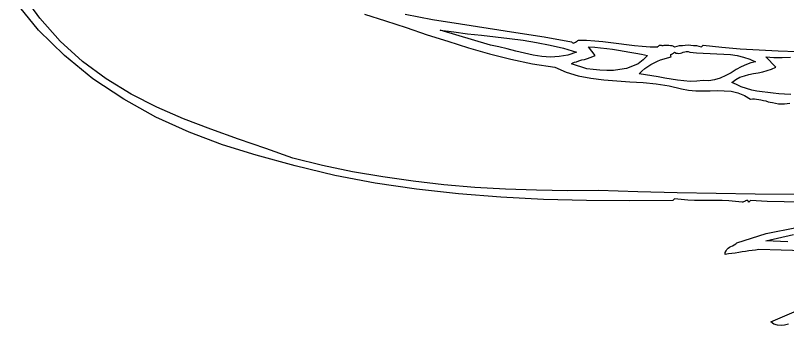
# Model space of a CAD drawing. Extents: x 0.03 to 6.99, y 0.03 to 9.42.
# Drawn here: x 0.93 to 3.959, y 2.191 to 3.407 of the extents above; entities that cross this region are included whole.
import ezdxf

# ---------------------------------------------------------------- set-up
doc = ezdxf.new("R2010")
doc.units = 0
doc.layers.add('1', color=7, linetype='Continuous')

msp = doc.modelspace()

# ---------------------------------------------------------------- linework, layer by layer
for points in [[(4.013, 2.675), (3.946, 2.676), (3.88, 2.678), (3.814, 2.682), (3.807, 2.675), (3.805, 2.679), (3.803, 2.681), (3.8, 2.682), (3.798, 2.682), (3.795, 2.68), (3.793, 2.679), (3.79, 2.677), (3.787, 2.676), (3.784, 2.675), (3.781, 2.675), (3.755, 2.678), (3.729, 2.68), (3.703, 2.682), (3.675, 2.682), (3.649, 2.682), (3.622, 2.682), (3.594, 2.682), (3.568, 2.683), (3.542, 2.685), (3.516, 2.688), (3.509, 2.682), (3.34, 2.68), (3.17, 2.681), (3.002, 2.686), (2.834, 2.694), (2.668, 2.708), (2.504, 2.726), (2.342, 2.75), (2.183, 2.78), (2.027, 2.817), (1.874, 2.86), (1.742, 2.9), (1.611, 2.949), (1.481, 3.009), (1.355, 3.079), (1.234, 3.159), (1.122, 3.25), (1.02, 3.35), (0.93, 3.461)], [(2.459, 3.412), (2.567, 3.392), (2.676, 3.375), (2.785, 3.357), (2.894, 3.341), (3.004, 3.323), (3.112, 3.304), (3.114, 3.301), (3.117, 3.3), (3.12, 3.299), (3.122, 3.3), (3.125, 3.301), (3.128, 3.303), (3.131, 3.305), (3.134, 3.307), (3.136, 3.309), (3.139, 3.311), (3.171, 3.31), (3.203, 3.308), (3.235, 3.305), (3.266, 3.302), (3.298, 3.298), (3.328, 3.293), (3.359, 3.29), (3.389, 3.287), (3.42, 3.285), (3.45, 3.284), (3.451, 3.286), (3.453, 3.287), (3.454, 3.288), (3.456, 3.29), (3.457, 3.291), (3.459, 3.291), (3.461, 3.291), (3.463, 3.291), (3.466, 3.29), (3.471, 3.29), (3.476, 3.291), (3.482, 3.291), (3.488, 3.291), (3.494, 3.291), (3.5, 3.29), (3.506, 3.289), (3.512, 3.287), (3.516, 3.284), (3.526, 3.287), (3.536, 3.289), (3.547, 3.29), (3.558, 3.291), (3.569, 3.292), (3.58, 3.291), (3.591, 3.29), (3.602, 3.289), (3.612, 3.287), (3.622, 3.284), (3.629, 3.291), (3.701, 3.283), (3.774, 3.277), (3.848, 3.272), (3.922, 3.269), (3.997, 3.266)], [(4.023, 2.484), (3.935, 2.487), (3.847, 2.49), (3.834, 2.487), (3.821, 2.485), (3.807, 2.484), (3.794, 2.482), (3.781, 2.48), (3.768, 2.478), (3.754, 2.475), (3.741, 2.474), (3.728, 2.472), (3.715, 2.47), (3.715, 2.478), (3.718, 2.484), (3.721, 2.489), (3.726, 2.494), (3.732, 2.498), (3.737, 2.501), (3.744, 2.504), (3.75, 2.508), (3.756, 2.512), (3.761, 2.516), (3.876, 2.552), (3.994, 2.576)], [(3.963, 2.197), (3.948, 2.193), (3.934, 2.191), (3.92, 2.192), (3.906, 2.196), (3.894, 2.205), (3.986, 2.245)]]:
    msp.add_lwpolyline(points)
at = {"layer": '1'}
for points in [[(3.985, 2.705), (3.832, 2.707), (3.679, 2.709), (3.526, 2.711), (3.372, 2.716), (3.218, 2.721), (3.097, 2.72), (2.975, 2.722), (2.853, 2.726), (2.732, 2.733), (2.611, 2.743), (2.491, 2.757), (2.371, 2.774), (2.252, 2.794), (2.135, 2.819), (2.019, 2.847), (1.912, 2.885), (1.805, 2.922), (1.697, 2.961), (1.59, 3.002), (1.485, 3.048), (1.384, 3.099), (1.286, 3.159), (1.193, 3.227), (1.106, 3.306), (1.026, 3.397), (0.965, 3.48)], [(2.3, 3.412), (2.382, 3.387), (2.463, 3.36), (2.545, 3.332), (2.626, 3.306), (2.708, 3.281), (2.79, 3.257), (2.874, 3.236), (2.959, 3.218), (3.046, 3.205), (3.091, 3.185), (3.138, 3.17), (3.187, 3.161), (3.238, 3.155), (3.29, 3.151), (3.341, 3.147), (3.393, 3.144), (3.444, 3.139), (3.495, 3.131), (3.543, 3.119), (3.571, 3.114), (3.6, 3.112), (3.628, 3.112), (3.656, 3.112), (3.684, 3.113), (3.711, 3.112), (3.738, 3.11), (3.764, 3.104), (3.79, 3.094), (3.814, 3.079), (3.822, 3.08), (3.83, 3.08), (3.838, 3.079), (3.847, 3.078), (3.855, 3.076), (3.865, 3.074), (3.874, 3.072), (3.883, 3.069), (3.891, 3.067), (3.9, 3.066), (3.924, 3.061), (3.947, 3.061), (3.969, 3.064)], [(3.132, 3.264), (3.098, 3.252), (3.064, 3.246), (3.03, 3.244), (2.996, 3.246), (2.961, 3.252), (2.927, 3.259), (2.894, 3.267), (2.86, 3.276), (2.827, 3.284), (2.794, 3.291), (2.596, 3.35), (2.65, 3.343), (2.704, 3.336), (2.759, 3.33), (2.813, 3.324), (2.868, 3.317), (2.922, 3.31), (2.975, 3.301), (3.028, 3.291), (3.081, 3.279), (3.132, 3.264)], [(3.41, 3.251), (3.393, 3.233), (3.373, 3.218), (3.351, 3.208), (3.327, 3.2), (3.302, 3.195), (3.276, 3.192), (3.25, 3.192), (3.223, 3.193), (3.197, 3.195), (3.172, 3.198), (3.112, 3.218), (3.117, 3.221), (3.123, 3.224), (3.132, 3.226), (3.141, 3.229), (3.152, 3.233), (3.163, 3.235), (3.174, 3.239), (3.185, 3.243), (3.195, 3.247), (3.205, 3.251), (3.178, 3.284), (3.203, 3.283), (3.226, 3.281), (3.25, 3.278), (3.273, 3.275), (3.296, 3.271), (3.319, 3.267), (3.341, 3.263), (3.364, 3.259), (3.387, 3.255), (3.41, 3.251)], [(3.576, 3.264), (3.602, 3.261), (3.629, 3.259), (3.656, 3.258), (3.682, 3.257), (3.709, 3.256), (3.736, 3.254), (3.762, 3.25), (3.787, 3.244), (3.811, 3.236), (3.834, 3.225), (3.816, 3.222), (3.798, 3.215), (3.778, 3.206), (3.758, 3.195), (3.738, 3.183), (3.717, 3.172), (3.695, 3.162), (3.673, 3.155), (3.651, 3.151), (3.629, 3.152), (3.603, 3.15), (3.578, 3.149), (3.553, 3.151), (3.528, 3.154), (3.503, 3.158), (3.478, 3.162), (3.452, 3.167), (3.427, 3.171), (3.402, 3.175), (3.377, 3.178), (3.388, 3.189), (3.399, 3.199), (3.411, 3.207), (3.423, 3.215), (3.436, 3.222), (3.449, 3.228), (3.461, 3.233), (3.475, 3.237), (3.489, 3.241), (3.503, 3.245), (3.502, 3.249), (3.502, 3.252), (3.502, 3.254), (3.504, 3.255), (3.506, 3.256), (3.508, 3.257), (3.51, 3.258), (3.512, 3.259), (3.514, 3.262), (3.516, 3.264), (3.522, 3.26), (3.528, 3.259), (3.533, 3.258), (3.539, 3.259), (3.545, 3.261), (3.55, 3.263), (3.556, 3.265), (3.562, 3.266), (3.569, 3.266), (3.576, 3.264)], [(3.973, 3.098), (3.947, 3.099), (3.925, 3.1), (3.903, 3.102), (3.882, 3.105), (3.86, 3.108), (3.839, 3.111), (3.819, 3.115), (3.798, 3.121), (3.778, 3.127), (3.759, 3.136), (3.741, 3.145), (3.756, 3.156), (3.772, 3.165), (3.79, 3.171), (3.807, 3.176), (3.826, 3.18), (3.844, 3.183), (3.862, 3.186), (3.88, 3.191), (3.897, 3.197), (3.913, 3.205), (3.874, 3.245), (3.905, 3.243), (3.938, 3.243), (3.971, 3.244)], [(3.961, 2.52), (3.874, 2.523), (3.983, 2.548)]]:
    msp.add_lwpolyline(points, dxfattribs=at)

doc.saveas('drawing.dxf')
